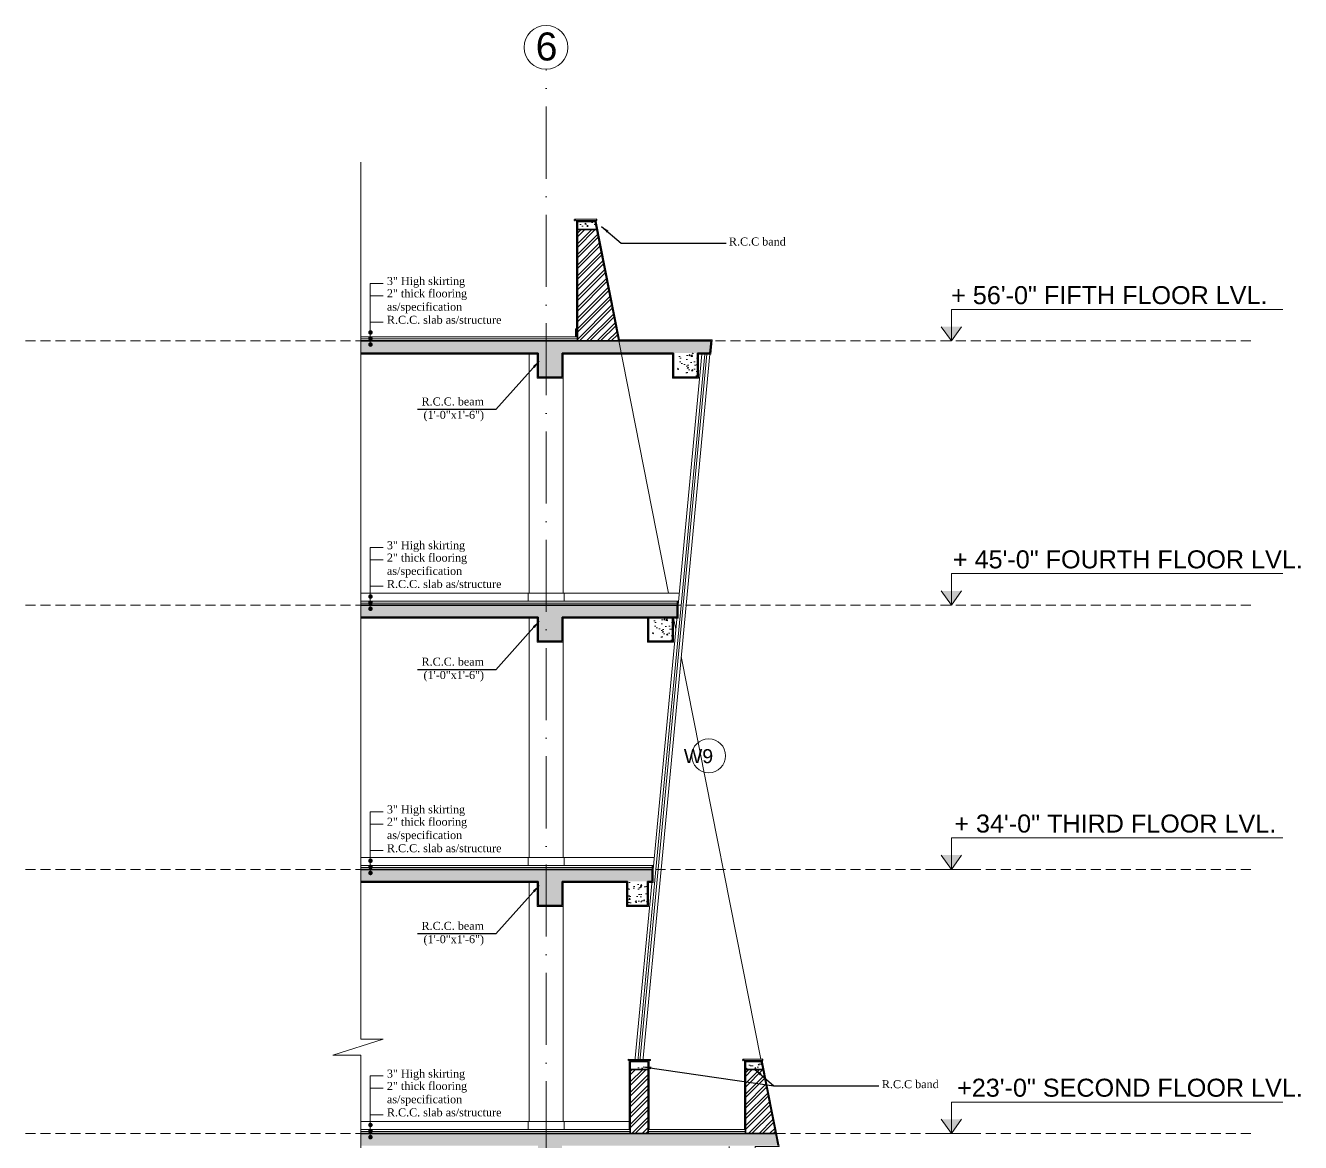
# Model space of a CAD drawing. Header units: inches. Extents: x 10755 to 33653, y -10992 to 10708.
# Drawn here: x 20396 to 21033, y -733 to -175 of the extents above; entities that cross this region are included whole.
import ezdxf

# ---------------------------------------------------------------- set-up
doc = ezdxf.new("R2010")
doc.units = ezdxf.units.IN
doc.header["$MEASUREMENT"] = 0
doc.linetypes.add('ACAD_ISO10W100', pattern=[18, 12, -3, 0, -3])
doc.linetypes.add('DASHED', pattern=[0.75, 0.5, -0.25])
for name, color, linetype, lineweight in [('arrow', 4, 'Continuous', 9), ('break line', 140, 'Continuous', 13), ('centerline', 9, 'ACAD_ISO10W100', 5), ('col', 1, 'Continuous', 30), ('dimension inter - 8', 6, 'Continuous', 13), ('hatch 2', 8, 'Continuous', 13), ('hatch- brick', 21, 'Continuous', 5), ('hatch- rcc', 252, 'Continuous', 5), ('hatch3', 43, 'Continuous', 5), ('PLASTER', 50, 'Continuous', 9), ('stair', 3, 'Continuous', 15), ('text-1-4', 6, 'Continuous', 13), ('title text 1', 113, 'Continuous', 25), ('wall', 1, 'Continuous', 35), ('win sec', 161, 'Continuous', 9)]:
    doc.layers.add(name, color=color, linetype=linetype, lineweight=lineweight)
doc.layers.add('T-TEXT', color=230, linetype='Continuous')
doc.layers.get('dimension inter - 8').off()
doc.styles.add('arial', font='arial.ttf')
doc.styles.add('Prajwal', font='stylu.ttf', dxfattribs={"height": 9})
doc.styles.get("Standard").update_dxf_attribs({"font": 'arial.ttf'})
doc.styles.add('suren', font='times.ttf', dxfattribs={"height": 4})
doc.dimstyles.new('1-4(p) arrow', dxfattribs={"dimtxt": 4, "dimasz": 4, "dimexe": 0, "dimexo": 0, "dimgap": 2, "dimtad": 1, "dimdec": 3, "dimzin": 0, "dimdsep": 46, "dimlunit": 4, "dimtxsty": 'arial', "dimblk": 'DOT', "dimcen": 0, "dimclrd": 4, "dimclre": 3, "dimclrt": 6, "dimadec": 0, "dimazin": 0, "dimtfac": 0.5, "dimtdec": 3, "dimtix": 1, "dimtofl": 0, "dimtmove": 0, "dimatfit": 3, "dimfxl": 0, "dimtolj": 1, "dimtzin": 0, "dimlwe": -1, "dimarcsym": 0})
pattern_1 = [(50, (-24253.679, -2693.4076), (7.1726018, -0.62752135), [0.75, -8.25]), (355, (-24253.679, -2693.4076), (-1.3875133, 7.5219213), [0.6, -6.6]), (100.451444, (-24253.0815, -2693.46), (5.7850885, 6.8943999), [0.6374019, -7.0114211]), (46.1842, (-24253.679, -2691.408), (10.6724133, -1.6551928), [1.125, -12.375]), (96.635635, (-24252.79, -2691.546), (9.3466195, 9.741186), [0.9561034, -10.5171376]), (351.184164, (-24253.679, -2691.408), (9.3466195, 9.741186), [0.9, -9.9]), (21, (-24252.679, -2691.9076), (5.9690705, -4.0261889), [0.75, -8.25]), (326, (-24252.679, -2691.9076), (2.4331533, 7.2515005), [0.6, -6.6]), (71.451445, (-24252.182, -2692.243), (8.4022238, 3.2253115), [0.6374019, -7.0114211]), (37.5, (-24253.6792, -2693.4076), (0.12159855, 3.32893854), [0, -6.52, 0, -6.7, 0, -6.625]), (7.5, (-24253.6792, -2693.4076), (2.63069537, 3.94411712), [0, -3.82, 0, -6.37, 0, -2.525]), (327.5, (-24255.9092, -2693.4076), (5.33822436, -0.22554872), [0, -2.5, 0, -7.8, 0, -10.35]), (317.5, (-24256.9092, -2693.4076), (5.8318617, 1.0010498), [0, -3.25, 0, -5.18, 0, -7.35])]

# ---------------------------------------------------------------- blocks, each defined once
blk = doc.blocks.new('_Dot')
at = {"color": 0, "linetype": 'ByBlock', "lineweight": -2}
blk.add_line((-0.5, 0), (-1, 0), dxfattribs=at)
at = {"color": 0, "linetype": 'ByBlock', "const_width": 0.5}
blk.add_lwpolyline([(-0.25, 0, 1), (0.25, 0, 1)], format="xyb", close=True, dxfattribs=at)
blk = doc.blocks.new('1122')
at = {"layer": 'hatch- rcc'}
h = blk.add_hatch(dxfattribs=at)
h.set_pattern_fill('AR-CONC', color=256, style=0)
h.set_pattern_definition([(50, (0, 0), (7.1726018, -0.62752135), [0.75, -8.25]), (355, (0, 0), (-1.3875133, 7.5219213), [0.6, -6.6]), (100.451444, (0.598, -0.052), (5.7850885, 6.8943999), [0.6374019, -7.0114211]), (46.1842, (4e-16, 2), (10.6724133, -1.6551928), [1.125, -12.375]), (96.635635, (0.889, 1.862), (9.3466195, 9.741186), [0.9561034, -10.5171376]), (351.184164, (4e-16, 2), (9.3466195, 9.741186), [0.9, -9.9]), (21, (1, 1.5), (5.9690705, -4.0261889), [0.75, -8.25]), (326, (1, 1.5), (2.4331533, 7.2515005), [0.6, -6.6]), (71.451445, (1.4974, 1.1645), (8.4022238, 3.2253115), [0.6374019, -7.0114211]), (37.5, (0, 0), (0.12159855, 3.32893854), [0, -6.52, 0, -6.7, 0, -6.625]), (7.5, (0, 0), (2.63069537, 3.94411712), [0, -3.82, 0, -6.37, 0, -2.525]), (327.5, (-2.23, 5e-16), (5.33822436, -0.22554872), [0, -2.5, 0, -7.8, 0, -10.35]), (317.5, (-3.23, 7e-16), (5.8318617, 1.0010498), [0, -3.25, 0, -5.18, 0, -7.35])])
h.paths.add_polyline_path([(40679.56, 2222.52), (40669.56, 2222.52), (40669.56, 2210.52), (40679.56, 2210.52)])
at = {"layer": 'PLASTER', "linetype": 'Continuous', "ltscale": 30}
blk.add_lwpolyline([(40680.06, 2222.02), (40680.06, 2210.02), (40669.06, 2210.02), (40669.06, 2222.02)], dxfattribs=at)
at = {"layer": 'wall', "linetype": 'Continuous', "ltscale": 30}
blk.add_lwpolyline([(40679.56, 2222.52), (40679.56, 2210.52), (40669.56, 2210.52), (40669.56, 2222.52)], dxfattribs=at)

msp = doc.modelspace()

# ---------------------------------------------------------------- hatches: boundary and pattern name
at = {"layer": 'hatch 2', "ltscale": 30}
for points in [[(20853.828, -325.762), (20863.907, -325.762), (20858.868, -332.885)], [(20853.828, -457.762), (20863.907, -457.762), (20858.868, -464.885)], [(20853.828, -589.762), (20863.907, -589.762), (20858.868, -596.885)], [(20853.828, -721.762), (20863.907, -721.762), (20858.868, -728.885)]]:
    msp.add_hatch(color=256, dxfattribs=at).paths.add_polyline_path(points)
at = {"layer": 'hatch 2', "linetype": 'Continuous', "ltscale": 30}
h = msp.add_hatch(dxfattribs=at)
h.set_pattern_fill('ANSI32', color=256, scale=10, style=0)
h.set_pattern_definition([(45, (-1142.2267, -2693.4076), (-2.6516504, 2.6516504), []), (45, (-1140.459, -2693.4076), (-2.6516504, 2.6516504), [])])
h.paths.add_polyline_path([(20698.327, -728.885), (20701.232, -728.885), (20707.327, -728.885), (20707.327, -696.885), (20698.327, -696.885)])
h.paths.add_polyline_path([(20755.918, -728.885), (20771.043, -728.885), (20764.701, -696.885), (20755.918, -696.885)])
at = {"layer": 'hatch- brick'}
h = msp.add_hatch(dxfattribs=at)
h.set_pattern_fill('ANSI32', color=256, scale=10, style=0)
h.set_pattern_definition([(45, (-24253.6792, -2693.4076), (-2.65165043, 2.65165043), []), (45, (-24251.9115, -2693.4076), (-2.65165043, 2.65165043), [])])
h.paths.add_polyline_path([(20681.524, -277.201), (20671.948, -277.201), (20671.948, -277.701), (20671.948, -332.885), (20692.56, -332.885)])
at = {"layer": 'hatch- rcc'}
h = msp.add_hatch(dxfattribs=at)
h.set_pattern_fill('AR-CONC', color=256, style=0)
h.set_pattern_definition(pattern_1)
h.paths.add_polyline_path([(20680.732, -273.201), (20671.948, -273.201), (20671.948, -277.201), (20681.524, -277.201)])
h = msp.add_hatch(dxfattribs=at)
h.set_pattern_fill('AR-CONC', color=256, style=0)
h.set_pattern_definition(pattern_1)
h.paths.add_polyline_path([(20563.732, -332.885), (20563.732, -338.885), (20652.232, -338.885), (20652.232, -350.885), (20664.232, -350.885), (20664.232, -338.885), (20738.164, -338.885), (20738.732, -332.885)])
h.paths.add_polyline_path([(20664.232, -470.885), (20721.646, -470.885), (20721.741, -469.885), (20721.741, -464.885), (20563.732, -464.885), (20563.732, -470.885), (20652.232, -470.885), (20652.232, -482.885), (20664.232, -482.885)])
h.paths.add_polyline_path([(20664.232, -602.885), (20709.146, -602.885), (20709.241, -601.885), (20709.241, -596.885), (20563.732, -596.885), (20563.732, -602.885), (20652.232, -602.885), (20652.232, -614.885), (20664.232, -614.885)])
h.paths.add_polyline_path([(20664.232, -734.885), (20772.232, -734.885), (20771.043, -728.885), (20563.732, -728.885), (20563.732, -734.885), (20652.232, -734.885), (20652.232, -746.885), (20664.232, -746.885)])
h.paths.add_polyline_path([(20664.232, -866.885), (20760.232, -866.885), (20760.232, -860.885), (20563.732, -860.885), (20563.732, -866.885), (20652.264, -866.885), (20652.264, -878.885), (20664.232, -878.885)])
h.paths.add_polyline_path([(20661.232, -1010.885), (20664.232, -1010.885), (20664.232, -1004.885), (20563.732, -1004.885), (20563.732, -1010.885), (20651.232, -1010.885), (20651.232, -1022.885), (20661.232, -1022.885)])
h.paths.add_polyline_path([(20620.642, -866.885), (20628.885, -866.885), (20628.885, -863.495), (20620.642, -863.495)], flags=17)
h = msp.add_hatch(dxfattribs=at)
h.set_pattern_fill('AR-CONC', color=256, style=0)
h.set_pattern_definition([(50, (-19947.644, -2561.4076), (7.1726018, -0.62752135), [0.75, -8.25]), (355, (-19947.644, -2561.4076), (-1.3875133, 7.5219213), [0.6, -6.6]), (100.451444, (-19947.0465, -2561.46), (5.7850885, 6.8943999), [0.6374019, -7.0114211]), (46.1842, (-19947.644, -2559.408), (10.6724133, -1.6551928), [1.125, -12.375]), (96.635635, (-19946.755, -2559.546), (9.3466195, 9.741186), [0.9561034, -10.5171376]), (351.184164, (-19947.644, -2559.408), (9.3466195, 9.741186), [0.9, -9.9]), (21, (-19946.644, -2559.9076), (5.9690705, -4.0261889), [0.75, -8.25]), (326, (-19946.644, -2559.9076), (2.4331533, 7.2515005), [0.6, -6.6]), (71.451445, (-19946.147, -2560.243), (8.4022238, 3.2253115), [0.6374019, -7.0114211]), (37.5, (-19947.6442, -2561.4076), (0.12159855, 3.32893854), [0, -6.52, 0, -6.7, 0, -6.625]), (7.5, (-19947.6442, -2561.4076), (2.63069537, 3.94411712), [0, -3.82, 0, -6.37, 0, -2.525]), (327.5, (-19949.8742, -2561.4076), (5.33822436, -0.22554872), [0, -2.5, 0, -7.8, 0, -10.35]), (317.5, (-19950.8742, -2561.4076), (5.8318617, 1.0010498), [0, -3.25, 0, -5.18, 0, -7.35])])
h.paths.add_polyline_path([(20731.911, -338.885), (20721.911, -338.885), (20721.911, -350.885), (20731.911, -350.885)])
h = msp.add_hatch(dxfattribs=at)
h.set_pattern_fill('AR-CONC', color=256, style=0)
h.set_pattern_definition([(50, (-19960.144, -2693.4076), (7.1726018, -0.62752135), [0.75, -8.25]), (355, (-19960.144, -2693.4076), (-1.3875133, 7.5219213), [0.6, -6.6]), (100.451444, (-19959.5465, -2693.46), (5.7850885, 6.8943999), [0.6374019, -7.0114211]), (46.1842, (-19960.144, -2691.408), (10.6724133, -1.6551928), [1.125, -12.375]), (96.635635, (-19959.255, -2691.546), (9.3466195, 9.741186), [0.9561034, -10.5171376]), (351.184164, (-19960.144, -2691.408), (9.3466195, 9.741186), [0.9, -9.9]), (21, (-19959.144, -2691.9076), (5.9690705, -4.0261889), [0.75, -8.25]), (326, (-19959.144, -2691.9076), (2.4331533, 7.2515005), [0.6, -6.6]), (71.451445, (-19958.647, -2692.243), (8.4022238, 3.2253115), [0.6374019, -7.0114211]), (37.5, (-19960.1442, -2693.4076), (0.12159855, 3.32893854), [0, -6.52, 0, -6.7, 0, -6.625]), (7.5, (-19960.1442, -2693.4076), (2.63069537, 3.94411712), [0, -3.82, 0, -6.37, 0, -2.525]), (327.5, (-19962.3742, -2693.4076), (5.33822436, -0.22554872), [0, -2.5, 0, -7.8, 0, -10.35]), (317.5, (-19963.3742, -2693.4076), (5.8318617, 1.0010498), [0, -3.25, 0, -5.18, 0, -7.35])])
h.paths.add_polyline_path([(20719.411, -470.885), (20709.411, -470.885), (20709.411, -482.885), (20719.411, -482.885)])
h = msp.add_hatch(dxfattribs=at)
h.set_pattern_fill('AR-CONC', color=256, style=0)
h.set_pattern_definition(pattern_1)
h.paths.add_polyline_path([(20763.908, -692.885), (20755.918, -692.885), (20755.918, -696.885), (20764.701, -696.885)])
h.paths.add_polyline_path([(20707.327, -692.885), (20698.327, -692.885), (20698.327, -696.885), (20707.327, -696.885)])

# ---------------------------------------------------------------- linework, layer by layer
at = {"layer": 'arrow', "linetype": 'Continuous'}
for p, q in [((20568.369, -334.977, 0), (20568.369, -304.079, 0)), ((20568.369, -304.079, 0), (20574.826, -304.079, 0)), ((20568.369, -334.977, 0), (20568.369, -304.079, 0)), ((20568.369, -304.079, 0), (20574.826, -304.079, 0)), ((20568.369, -310.254, 0), (20574.826, -310.254, 0)), ((20568.369, -310.254, 0), (20574.826, -310.254, 0)), ((20568.369, -323.461, 0), (20574.826, -323.461, 0)), ((20568.369, -323.461, 0), (20574.826, -323.461, 0)), ((20568.369, -466.977, 0), (20568.369, -436.079, 0)), ((20568.369, -436.079, 0), (20574.826, -436.079, 0)), ((20568.369, -466.977, 0), (20568.369, -436.079, 0)), ((20568.369, -436.079, 0), (20574.826, -436.079, 0)), ((20568.369, -442.254, 0), (20574.826, -442.254, 0)), ((20568.369, -442.254, 0), (20574.826, -442.254, 0)), ((20568.369, -455.461, 0), (20574.826, -455.461, 0)), ((20568.369, -455.461, 0), (20574.826, -455.461, 0)), ((20568.369, -598.977, 0), (20568.369, -568.079, 0)), ((20568.369, -568.079, 0), (20574.826, -568.079, 0)), ((20568.369, -598.977, 0), (20568.369, -568.079, 0)), ((20568.369, -568.079, 0), (20574.826, -568.079, 0)), ((20568.369, -574.254, 0), (20574.826, -574.254, 0)), ((20568.369, -574.254, 0), (20574.826, -574.254, 0)), ((20568.369, -587.461, 0), (20574.826, -587.461, 0)), ((20568.369, -587.461, 0), (20574.826, -587.461, 0)), ((20568.369, -730.977, 0), (20568.369, -700.079, 0)), ((20568.369, -700.079, 0), (20574.826, -700.079, 0)), ((20568.369, -730.977, 0), (20568.369, -700.079, 0)), ((20568.369, -700.079, 0), (20574.826, -700.079, 0)), ((20568.369, -706.254, 0), (20574.826, -706.254, 0)), ((20568.369, -706.254, 0), (20574.826, -706.254, 0)), ((20568.369, -719.461, 0), (20574.826, -719.461, 0)), ((20568.369, -719.461, 0), (20574.826, -719.461, 0))]:
    msp.add_line(p, q, dxfattribs=at)
at = {"layer": 'break line'}
msp.add_lwpolyline([(20563.732, -1194.037), (20563.732, -689.687), (20549.679, -689.687), (20574.879, -681.653), (20563.732, -681.653), (20563.732, -243.613)], dxfattribs=at)
at = {"layer": 'centerline', "ltscale": 3}
msp.add_line((20656.232, -1279.682), (20656.232, -197.078), dxfattribs=at)
at = {"layer": 'centerline', "linetype": 'Continuous'}
msp.add_circle((20656.232, -186.166), 10.912, dxfattribs=at)
at = {"layer": 'col'}
for p, q in [((20681.643, -272.016, 0), (20670.48, -272.204, 0)), ((20670.48, -272.701, 0), (20670.48, -272.204, 0)), ((20670.48, -272.701, 0), (20670.48, -272.204, 0)), ((20670.48, -272.701, 0), (20670.48, -272.213, 0)), ((20670.48, -272.701, 0), (20670.48, -272.701, 0)), ((20670.48, -272.701, 0), (20670.605, -272.701, 0)), ((20670.48, -272.701, 0), (20670.605, -272.701, 0)), ((20670.48, -272.701, 0), (20670.48, -272.701, 0)), ((20670.48, -272.701, 0), (20670.605, -272.701, 0)), ((20670.48, -272.701, 0), (20670.605, -272.701, 0)), ((20670.48, -272.701, 0), (20670.48, -272.701, 0)), ((20671.107, -272.701, 0), (20671.232, -272.701, 0)), ((20671.232, -272.701, 0), (20681.642, -272.701, 0)), ((20681.642, -272.701, 0), (20681.643, -272.016, 0)), ((20697.49, -691.7, 0), (20708.408, -691.888, 0)), ((20697.491, -692.385, 0), (20697.49, -691.7, 0)), ((20707.657, -692.386, 0), (20697.491, -692.385, 0)), ((20707.781, -692.386, 0), (20707.657, -692.386, 0)), ((20708.408, -692.386, 0), (20708.283, -692.386, 0)), ((20708.408, -692.386, 0), (20708.283, -692.386, 0)), ((20708.408, -692.386, 0), (20708.283, -692.386, 0)), ((20708.408, -692.386, 0), (20708.283, -692.386, 0)), ((20708.408, -692.386, 0), (20708.408, -691.888, 0)), ((20708.408, -692.386, 0), (20708.408, -691.888, 0)), ((20708.408, -692.386, 0), (20708.408, -691.897, 0)), ((20708.408, -692.386, 0), (20708.408, -692.386, 0)), ((20708.408, -692.386, 0), (20708.408, -692.386, 0)), ((20708.408, -692.386, 0), (20708.408, -692.386, 0)), ((20764.601, -691.7, 0), (20754.667, -691.888, 0)), ((20754.667, -692.386, 0), (20754.667, -691.888, 0)), ((20754.667, -692.386, 0), (20754.667, -691.888, 0)), ((20754.667, -692.386, 0), (20754.667, -691.897, 0)), ((20754.667, -692.386, 0), (20754.667, -692.386, 0)), ((20754.667, -692.386, 0), (20754.792, -692.386, 0)), ((20754.667, -692.386, 0), (20754.792, -692.386, 0)), ((20754.667, -692.386, 0), (20754.667, -692.386, 0)), ((20754.667, -692.386, 0), (20754.792, -692.386, 0)), ((20754.667, -692.386, 0), (20754.792, -692.386, 0)), ((20754.667, -692.386, 0), (20754.667, -692.386, 0)), ((20755.293, -692.386, 0), (20755.418, -692.386, 0)), ((20755.418, -692.386, 0), (20764.599, -692.385, 0)), ((20764.599, -692.385, 0), (20764.601, -691.7, 0))]:
    msp.add_line(p, q, dxfattribs=at)
for centre, start, end in [((20670.856, -272.702, 0), 0.196316, 179.80581), ((20670.856, -272.702, 0), 0.196316, 179.80581), ((20708.032, -692.386, 0), 0.19419, 179.803684), ((20708.032, -692.386, 0), 0.19419, 179.803684), ((20755.043, -692.386, 0), 0.196316, 179.80581), ((20755.043, -692.386, 0), 0.196316, 179.80581)]:
    msp.add_arc(centre, 0.251, start, end, dxfattribs=at)
at = {"layer": 'hatch 2', "ltscale": 30}
for p, q in [((20858.868, -317.124), (21024.566, -317.124)), ((20858.868, -332.885), (20858.868, -317.124)), ((20858.868, -332.885), (20853.828, -325.762)), ((20858.868, -332.885), (20863.907, -325.762)), ((20858.868, -449.124), (21024.566, -449.124)), ((20858.868, -464.885), (20858.868, -449.124)), ((20858.868, -464.885), (20853.828, -457.762)), ((20858.868, -464.885), (20863.907, -457.762)), ((20858.868, -581.124), (21024.566, -581.124)), ((20858.868, -596.885), (20858.868, -581.124)), ((20858.868, -596.885), (20853.828, -589.762)), ((20858.868, -596.885), (20863.907, -589.762)), ((20846.55, -596.885), (20871.185, -596.885)), ((20846.581, -596.885), (20871.215, -596.885)), ((20858.868, -713.124), (21024.566, -713.124)), ((20858.868, -728.885), (20858.868, -713.124)), ((20858.868, -728.885), (20853.828, -721.762)), ((20858.868, -728.885), (20863.907, -721.762)), ((20846.55, -728.885), (20871.185, -728.885)), ((20846.581, -728.885), (20871.215, -728.885))]:
    msp.add_line(p, q, dxfattribs=at)
msp.add_circle((20737.537, -540.124), 8.47, dxfattribs=at)
at = {"layer": 'hatch3', "linetype": 'DASHED', "lineweight": 0, "ltscale": 10}
for p, q in [((21008.495, -332.885), (20396.062, -332.885)), ((21008.495, -464.885), (20396.062, -464.885)), ((21008.495, -596.885), (20396.062, -596.885)), ((21008.495, -728.885), (20396.062, -728.885))]:
    msp.add_line(p, q, dxfattribs=at)
at = {"layer": 'PLASTER', "linetype": 'Continuous', "ltscale": 30}
for p, q in [((20671.448, -272.701), (20671.448, -330.885)), ((20692.971, -332.385), (20681.222, -273.104)), ((20563.732, -330.885), (20671.948, -330.885)), ((20563.732, -331.885), (20671.948, -331.885)), ((20717.532, -458.885), (20692.56, -332.885)), ((20692.971, -332.385), (20739.282, -332.385)), ((20647.732, -458.885), (20647.732, -339.385)), ((20664.732, -339.385), (20695.484, -339.385)), ((20664.732, -458.885), (20664.732, -339.385)), ((20722.782, -458.885), (20563.732, -458.885)), ((20563.732, -462.885), (20722.241, -462.885)), ((20563.732, -463.885), (20721.741, -463.885)), ((20647.232, -462.885), (20647.232, -458.885)), ((20665.232, -462.885), (20665.232, -458.885)), ((20721.741, -464.885), (20721.741, -462.885)), ((20647.732, -590.885), (20647.732, -471.385)), ((20664.732, -590.885), (20664.732, -471.385)), ((20721.085, -476.812), (20720.009, -471.385)), ((20763.677, -691.718), (20723.804, -490.53)), ((20710.282, -590.885), (20563.732, -590.885)), ((20647.232, -594.885), (20647.232, -590.885)), ((20665.232, -594.885), (20665.232, -590.885)), ((20709.741, -594.885), (20563.732, -594.885)), ((20709.741, -594.885), (20563.732, -594.885)), ((20709.241, -595.885), (20563.732, -595.885)), ((20709.241, -595.885), (20563.732, -595.885)), ((20709.241, -596.885), (20709.241, -594.885)), ((20647.732, -722.885), (20647.732, -603.385)), ((20664.732, -722.885), (20664.732, -603.385)), ((20697.827, -726.885), (20697.827, -692.385)), ((20707.827, -726.885), (20707.827, -692.242)), ((20755.418, -692.386), (20755.418, -726.885)), ((20697.782, -722.885), (20563.732, -722.885)), ((20647.232, -726.885), (20647.232, -722.885)), ((20665.232, -726.885), (20665.232, -722.885)), ((20698.327, -726.885), (20563.732, -726.885)), ((20698.327, -727.885), (20563.732, -727.885)), ((20755.918, -726.885), (20707.327, -726.885)), ((20755.918, -727.885), (20707.327, -727.885))]:
    msp.add_line(p, q, dxfattribs=at)
for points in [[(20670.948, -326.885), (20671.448, -326.885), (20671.448, -330.885), (20670.948, -330.885), (20670.948, -326.885)], [(20732.411, -339.385), (20738.619, -339.385), (20739.282, -332.385)], [(20563.732, -339.385), (20651.732, -339.385), (20651.732, -351.385), (20664.732, -351.385), (20664.732, -339.385), (20719.411, -339.385)], [(20732.411, -339.385), (20732.411, -351.385), (20719.411, -351.385), (20719.411, -339.385)], [(20563.732, -471.385), (20651.732, -471.385), (20651.732, -483.385), (20664.732, -483.385), (20664.732, -471.385), (20722.241, -471.385), (20722.241, -462.885)], [(20719.911, -471.385), (20719.911, -483.385), (20706.911, -483.385), (20706.911, -471.385)], [(20707.411, -603.385), (20709.741, -603.385), (20709.741, -594.885)], [(20563.732, -603.385), (20651.732, -603.385), (20651.732, -615.385), (20664.732, -615.385), (20664.732, -603.385), (20696.411, -603.385)], [(20764.319, -692.385), (20772.841, -735.385), (20760.732, -735.385), (20760.732, -747.385), (20747.732, -747.385), (20747.732, -735.385)], [(20755.918, -728.885), (20755.918, -726.885)]]:
    msp.add_lwpolyline(points, dxfattribs=at)
at = {"layer": 'stair', "ltscale": 5}
for p, q in [((20755.918, -726.885), (20707.327, -726.885)), ((20755.918, -727.885), (20707.327, -727.885))]:
    msp.add_line(p, q, dxfattribs=at)
at = {"layer": 'text-1-4', "ltscale": 50, "const_width": 1.125, "elevation": 0}
for points in [[(20569.053, -328.598, -1), (20567.928, -328.598, -1)], [(20569.053, -328.598, -1), (20567.928, -328.598, -1)], [(20569.053, -331.669, -1), (20567.928, -331.669, -1)], [(20569.053, -331.669, -1), (20567.928, -331.669, -1)], [(20569.053, -334.678, -1), (20567.928, -334.678, -1)], [(20569.053, -334.678, -1), (20567.928, -334.678, -1)], [(20569.053, -460.598, -1), (20567.928, -460.598, -1)], [(20569.053, -460.598, -1), (20567.928, -460.598, -1)], [(20569.053, -463.669, -1), (20567.928, -463.669, -1)], [(20569.053, -463.669, -1), (20567.928, -463.669, -1)], [(20569.053, -466.678, -1), (20567.928, -466.678, -1)], [(20569.053, -466.678, -1), (20567.928, -466.678, -1)], [(20569.053, -592.598, -1), (20567.928, -592.598, -1)], [(20569.053, -592.598, -1), (20567.928, -592.598, -1)], [(20569.053, -595.669, -1), (20567.928, -595.669, -1)], [(20569.053, -595.669, -1), (20567.928, -595.669, -1)], [(20569.053, -598.678, -1), (20567.928, -598.678, -1)], [(20569.053, -598.678, -1), (20567.928, -598.678, -1)], [(20569.053, -724.598, -1), (20567.928, -724.598, -1)], [(20569.053, -724.598, -1), (20567.928, -724.598, -1)], [(20569.053, -727.669, -1), (20567.928, -727.669, -1)], [(20569.053, -727.669, -1), (20567.928, -727.669, -1)], [(20569.053, -730.678, -1), (20567.928, -730.678, -1)], [(20569.053, -730.678, -1), (20567.928, -730.678, -1)]]:
    msp.add_lwpolyline(points, format="xyb", close=True, dxfattribs=at)
at = {"layer": 'wall', "linetype": 'Continuous', "ltscale": 30}
for p, q in [((20671.948, -273.201), (20671.948, -277.701)), ((20680.732, -273.201), (20671.948, -273.201)), ((20692.56, -332.885), (20680.732, -273.201)), ((20681.524, -277.201), (20671.948, -277.201)), ((20671.948, -277.701), (20671.948, -332.885)), ((20563.732, -332.885), (20738.732, -332.885)), ((20738.164, -338.885), (20738.732, -332.885)), ((20563.732, -338.885), (20652.232, -338.885)), ((20652.232, -350.885), (20652.232, -338.885)), ((20664.232, -338.885), (20719.911, -338.885)), ((20664.232, -338.885), (20664.232, -350.885)), ((20731.911, -338.885), (20738.164, -338.885)), ((20664.232, -350.885), (20652.232, -350.885)), ((20652.232, -482.885), (20652.232, -470.885)), ((20664.232, -470.885), (20664.232, -482.885)), ((20664.232, -482.885), (20652.232, -482.885)), ((20652.232, -614.885), (20652.232, -602.885)), ((20664.232, -602.885), (20664.232, -614.885)), ((20664.232, -614.885), (20652.232, -614.885)), ((20707.327, -692.885), (20698.327, -692.885)), ((20698.327, -728.885), (20698.327, -692.885)), ((20707.327, -728.885), (20707.327, -692.885)), ((20763.908, -692.885), (20755.918, -692.885)), ((20755.918, -692.885), (20755.918, -728.885)), ((20763.908, -692.885), (20755.918, -692.885)), ((20763.908, -692.885), (20755.918, -692.885)), ((20771.043, -728.885), (20763.908, -692.885)), ((20707.327, -696.885), (20698.327, -696.885)), ((20764.701, -696.885), (20755.918, -696.885)), ((20771.043, -728.885), (20563.732, -728.885)), ((20772.232, -734.885), (20771.043, -728.885))]:
    msp.add_line(p, q, dxfattribs=at)
for points in [[(20731.911, -338.885), (20731.911, -350.885), (20719.911, -350.885), (20719.911, -338.885)], [(20563.732, -464.885), (20721.741, -464.885), (20721.741, -470.885), (20664.232, -470.885)], [(20652.232, -470.885), (20563.732, -470.885)], [(20719.411, -470.885), (20719.411, -482.885), (20707.411, -482.885), (20707.411, -470.885)], [(20563.732, -596.885), (20709.241, -596.885), (20709.241, -602.885), (20706.911, -602.885)], [(20652.232, -602.885), (20563.732, -602.885)], [(20696.911, -602.885), (20664.232, -602.885)]]:
    msp.add_lwpolyline(points, dxfattribs=at)
at = {"layer": 'win sec'}
for p, q in [((20722.214, -464.885), (20734.099, -339.385)), ((20723.708, -465.027), (20735.605, -339.385)), ((20724.739, -464.744), (20736.61, -339.385)), ((20726.232, -464.885), (20738.117, -339.385)), ((20709.714, -596.885), (20722.214, -464.885)), ((20711.208, -597.027), (20723.708, -465.027)), ((20712.239, -596.744), (20724.739, -464.744)), ((20713.732, -596.885), (20726.232, -464.885)), ((20700.623, -692.885), (20709.714, -596.885)), ((20702.13, -692.885), (20711.208, -597.027)), ((20703.135, -692.885), (20712.239, -596.744)), ((20704.641, -692.885), (20713.732, -596.885))]:
    msp.add_line(p, q, dxfattribs=at)

# ---------------------------------------------------------------- block references
at = {"layer": 'dimension inter - 8'}
msp.add_blockref('1122', (-19972.644, -2825.408), dxfattribs=at)

# ---------------------------------------------------------------- texts
at = {"layer": 'T-TEXT', "ltscale": 100, "insert": (20651.06, -178.728), "char_height": 14, "width": 12.94397, "attachment_point": 1, "style": 'suren'}
msp.add_mtext('{\\fArial|b0|i0|c0|p34;6}', dxfattribs=at)
at = {"layer": 'text-1-4', "ltscale": 50, "char_height": 4, "width": 113.8795, "attachment_point": 1}
for s, insert in [('\\A1;{\\fTimes New Roman|b0|i0|c0|p18;\\H1.0003x; R.C.C band}', (20746.161, -281.183)), ('{\\fTimes New Roman|b0|i0|c0|p18;3" High skirting}', (20576.728, -300.914, 0)), ('{\\fTimes New Roman|b0|i0|c0|p18;3" High skirting}', (20576.728, -300.914, 0)), ('{\\fTimes New Roman|b0|i0|c0|p18;2" thick flooring \\Pas/specification}', (20576.728, -307.089, 0)), ('{\\fTimes New Roman|b0|i0|c0|p18;2" thick flooring \\Pas/specification}', (20576.728, -307.089, 0)), ('{\\fTimes New Roman|b0|i0|c0|p18;R.C.C. slab as/structure}', (20576.728, -320.296, 0)), ('{\\fTimes New Roman|b0|i0|c0|p18;R.C.C. slab as/structure}', (20576.728, -320.296, 0)), ('{\\fTimes New Roman|b0|i0|c0|p18;3" High skirting}', (20576.728, -432.914, 0)), ('{\\fTimes New Roman|b0|i0|c0|p18;3" High skirting}', (20576.728, -432.914, 0)), ('{\\fTimes New Roman|b0|i0|c0|p18;2" thick flooring \\Pas/specification}', (20576.728, -439.089, 0)), ('{\\fTimes New Roman|b0|i0|c0|p18;2" thick flooring \\Pas/specification}', (20576.728, -439.089, 0)), ('{\\fTimes New Roman|b0|i0|c0|p18;R.C.C. slab as/structure}', (20576.728, -452.296, 0)), ('{\\fTimes New Roman|b0|i0|c0|p18;R.C.C. slab as/structure}', (20576.728, -452.296, 0)), ('{\\fTimes New Roman|b0|i0|c0|p18;3" High skirting}', (20576.728, -564.914, 0)), ('{\\fTimes New Roman|b0|i0|c0|p18;3" High skirting}', (20576.728, -564.914, 0)), ('{\\fTimes New Roman|b0|i0|c0|p18;2" thick flooring \\Pas/specification}', (20576.728, -571.089, 0)), ('{\\fTimes New Roman|b0|i0|c0|p18;2" thick flooring \\Pas/specification}', (20576.728, -571.089, 0)), ('{\\fTimes New Roman|b0|i0|c0|p18;R.C.C. slab as/structure}', (20576.728, -584.296, 0)), ('{\\fTimes New Roman|b0|i0|c0|p18;R.C.C. slab as/structure}', (20576.728, -584.296, 0)), ('{\\fTimes New Roman|b0|i0|c0|p18;3" High skirting}', (20576.728, -696.914, 0)), ('{\\fTimes New Roman|b0|i0|c0|p18;3" High skirting}', (20576.728, -696.914, 0)), ('{\\fTimes New Roman|b0|i0|c0|p18;2" thick flooring \\Pas/specification}', (20576.728, -703.089, 0)), ('{\\fTimes New Roman|b0|i0|c0|p18;2" thick flooring \\Pas/specification}', (20576.728, -703.089, 0)), ('\\A1;{\\fTimes New Roman|b0|i0|c0|p18;\\H1.0003x; R.C.C band}', (20822.608, -702.197)), ('{\\fTimes New Roman|b0|i0|c0|p18;R.C.C. slab as/structure}', (20576.728, -716.296, 0)), ('{\\fTimes New Roman|b0|i0|c0|p18;R.C.C. slab as/structure}', (20576.728, -716.296, 0))]:
    msp.add_mtext(s, dxfattribs=dict(at, insert=insert))
at = {"layer": 'text-1-4', "ltscale": 50, "char_height": 4, "width": 33.30159, "attachment_point": 3, "rotation": 0.073657}
for insert in [(20625.237, -361.081), (20625.237, -491.081), (20625.237, -623.081)]:
    msp.add_mtext('{\\fTimes New Roman|b0|i0|c0|p18;R.C.C. beam (1\'-0"x1\'-6")}', dxfattribs=dict(at, insert=insert))
at = {"layer": 'title text 1', "char_height": 9, "width": 288.36124, "attachment_point": 3, "style": 'Prajwal'}
for s, insert in [('\\pi-42.13;{\\fArial|b0|i0|c0|p34;+ 56\'-0" FIFTH FLOOR LVL.}', (21016.855, -305.478)), ('\\pi-42.13;{\\fArial|b0|i0|c0|p34;+ 45\'-0" FOURTH FLOOR LVL.}', (21034.501, -437.478)), ('\\pi-42.13;{\\fArial|b0|i0|c0|p34;+ 34\'-0" THIRD FLOOR LVL.}', (21021.229, -569.478)), ('\\pi-42.13;{\\fArial|b0|i0|c0|p34;+23\'-0" SECOND FLOOR LVL.}', (21034.501, -701.478))]:
    msp.add_mtext(s, dxfattribs=dict(at, insert=insert))
at = {"layer": 'title text 1', "insert": (20730.742, -536.816), "char_height": 7, "width": 6.48014975013211e-13, "attachment_point": 1, "rotation": 359.956324, "style": 'Prajwal'}
msp.add_mtext('\\pxi-0.80457;{\\fArial|b0|i0|c0|p34;W9}', dxfattribs=at)

# ---------------------------------------------------------------- leaders
at = {"layer": 'arrow'}
for points in [[(20684.033, -275.647), (20693.716, -283.955), (20746.223, -283.955)], [(20652.819, -342.9), (20631.097, -367.147), (20591.926, -367.147)], [(20652.819, -472.9), (20631.097, -497.147), (20591.926, -497.147)], [(20652.819, -604.9), (20631.097, -629.147), (20591.926, -629.147)], [(20704.871, -695.522), (20770.162, -704.969), (20822.669, -704.969)], [(20760.479, -696.661), (20770.162, -704.969), (20822.669, -704.969)]]:
    msp.add_leader(points, dimstyle='1-4(p) arrow', override={"dimtad": 0}, dxfattribs=at)

doc.saveas('drawing.dxf')
